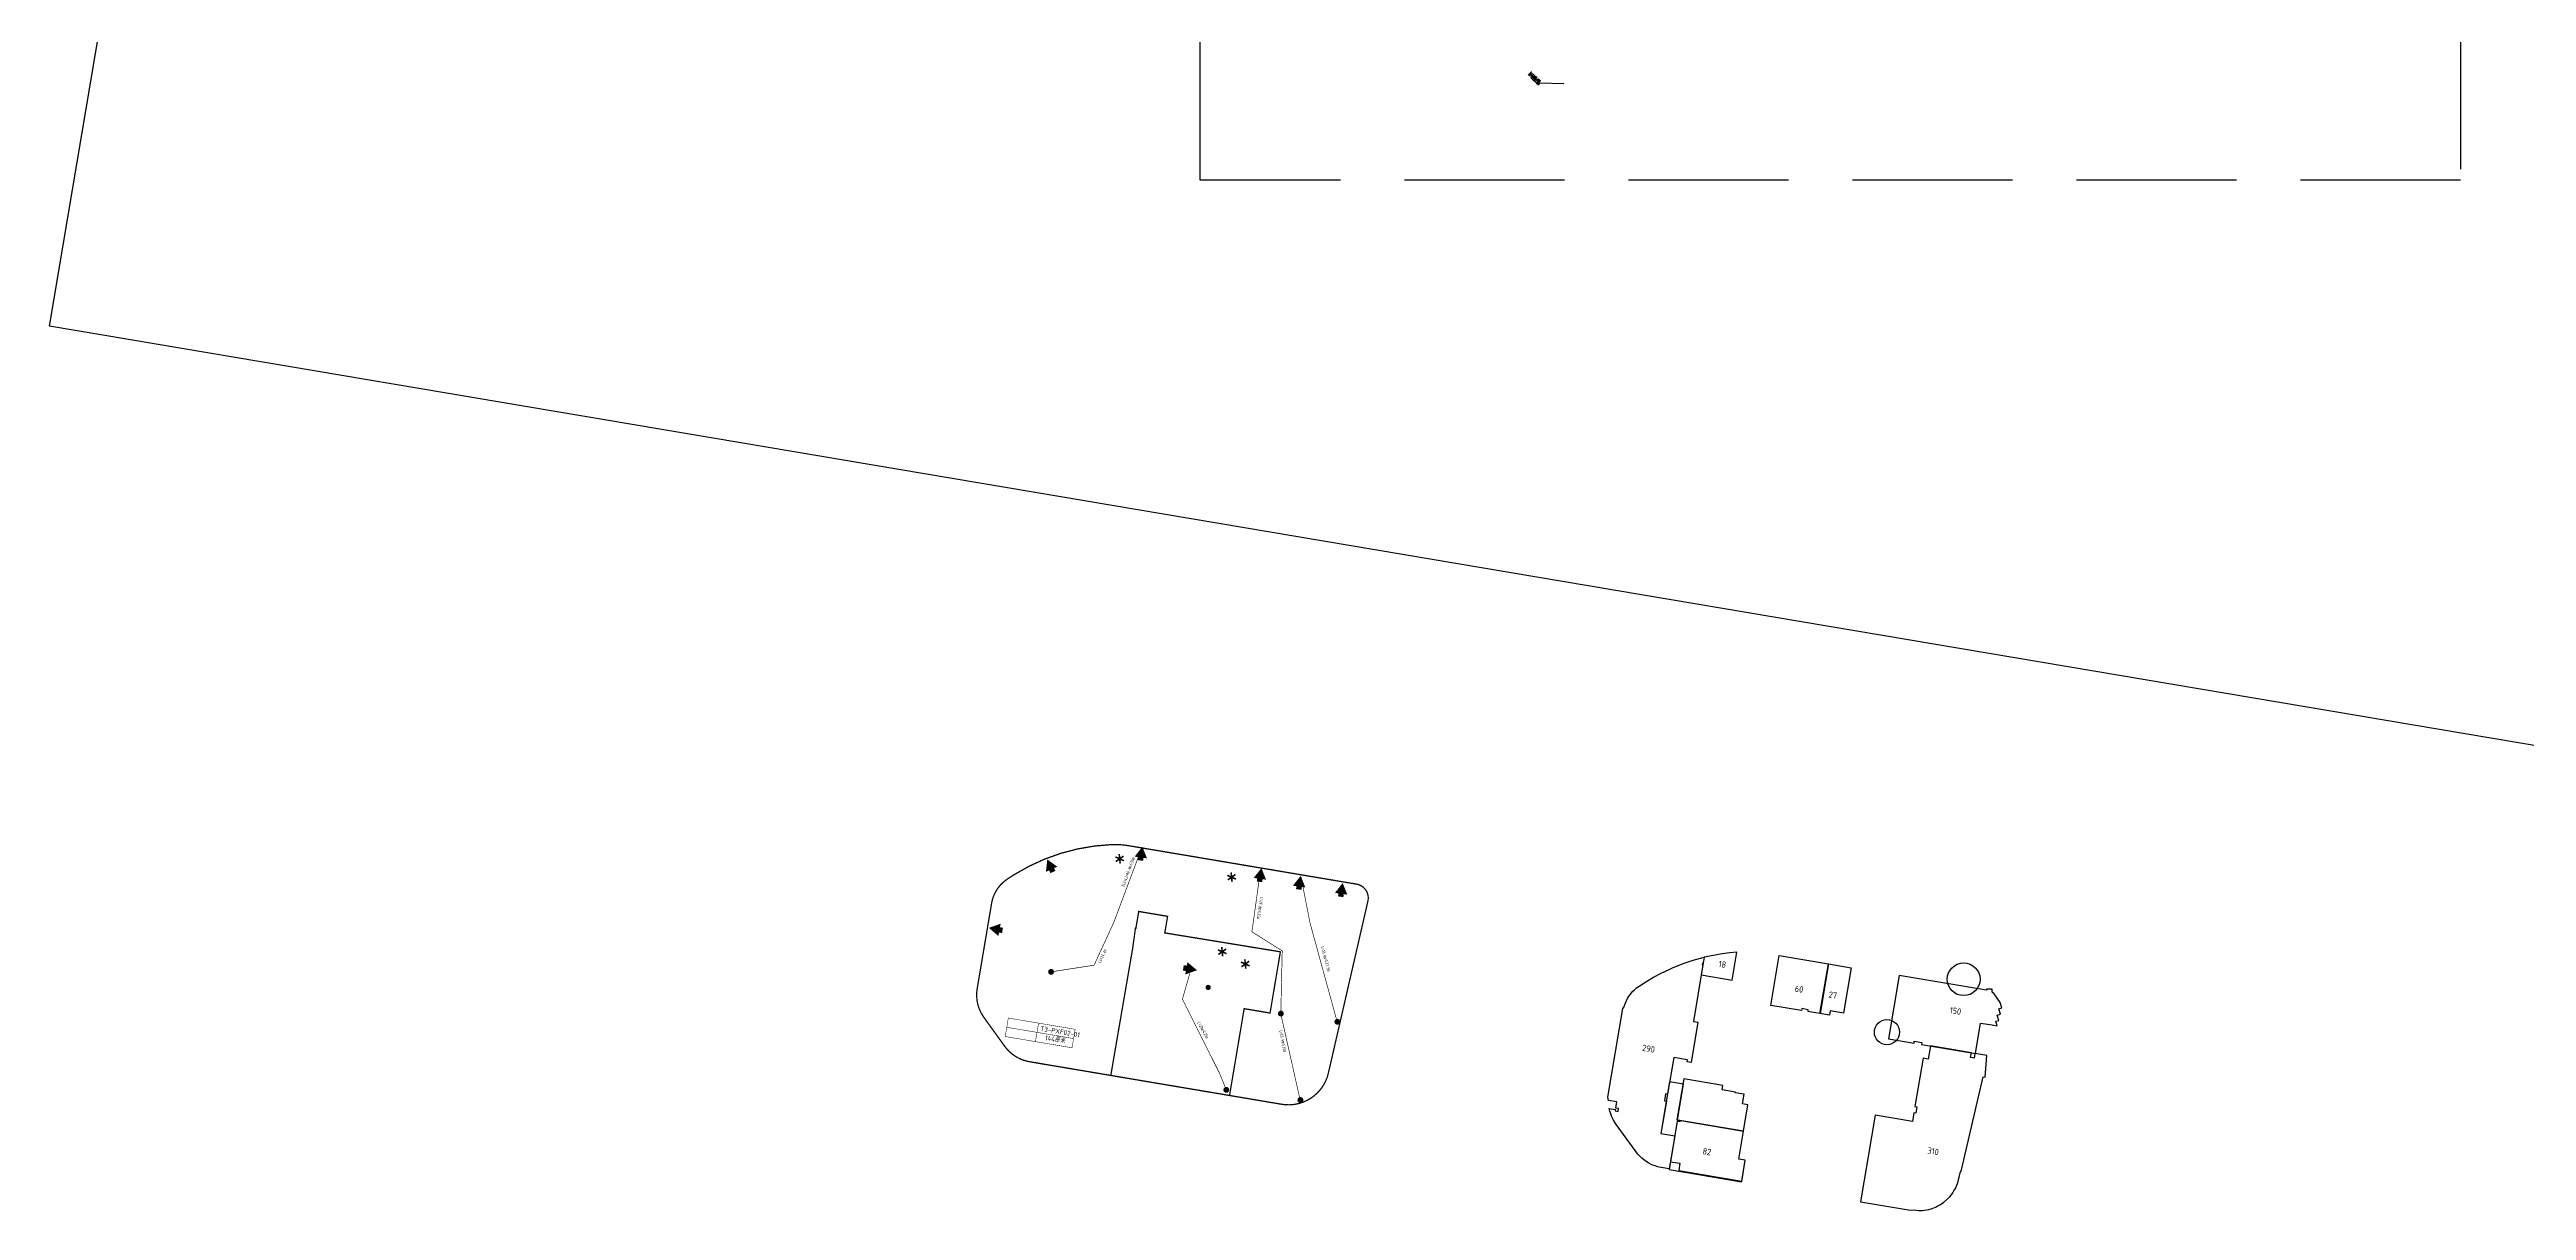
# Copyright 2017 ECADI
# Model space of a CAD drawing. Extents: x -936 to 12807311, y 101 to 1511157.
# Drawn here: x 11998699 to 12385727, y 968462 to 1149868 of the extents above; entities that cross this region are included whole.
import ezdxf
from ezdxf.enums import TextEntityAlignment as Align

# ---------------------------------------------------------------- set-up
doc = ezdxf.new("R2010")
doc.units = 0
doc.header["$LTSCALE"] = 1000
doc.header["$MEASUREMENT"] = 0
for name, pattern in [('PX-GLAZ-F2$0$DASH', [0.35, 0.25, -0.1]), ('PX-PLAN-F2-T3$0$DASH', [0.35, 0.25, -0.1]), ('PX-PLAN-F2-T3$0$DASHED', [0.75, 0.5, -0.25])]:
    doc.linetypes.add(name, pattern=pattern)
for name, color, linetype in [('PX-GRID-T2$0$A-ANNO-TEXT', 7, 'Continuous'), ('PX-GRID-T2$0$A-DIMS-150', 1, 'Continuous'), ('PX-PLAN-F2-T3$0$FIRE', 1, 'PX-PLAN-F2-T3$0$DASHED'), ('PX-PLAN-F2-T3$0$商业面积', 30, 'Continuous')]:
    doc.layers.add(name, color=color, linetype=linetype)
doc.layers.add('PX-PLAN-F2-T3$0$FIRE-1', color=7, linetype='Continuous', true_color=0xf62509)
doc.styles.add('PX-GRID-T2$0$_TCH_DIM', font='SIMPLEX', dxfattribs={"bigfont": 'GBCBIG'})
doc.styles.add('PX-PLAN-F2-T3$0$SHEET-ECADI', font='', dxfattribs={"width": 0.7})
doc.styles.add('PX-PLAN-F2-T3$0$Standard', font='gbenor.shx', dxfattribs={"bigfont": 'gbcbig.shx'})
doc.styles.get('PX-PLAN-F2-T3$0$SHEET-ECADI').set_extended_font_data('SimHei')

# ---------------------------------------------------------------- blocks, each defined once
blk = doc.blocks.new('PX-PLAN-F2-T3$0$eq')
at = {"layer": 'PX-PLAN-F2-T3$0$FIRE-1', "color": 20, "linetype": 'ByBlock', "true_color": 0xf92306, "const_width": 390}
for points in [[(-187167, -175106), (-185023, -174166)], [(-185152, -175329), (-187038, -173943)], [(-186224, -175799), (-185966, -173473)]]:
    blk.add_lwpolyline(points, dxfattribs=at)
blk = doc.blocks.new('PX-PLAN-F2-T3$0$arrow01')
at = {"layer": 'PX-PLAN-F2-T3$0$FIRE-1', "true_color": 0x00ff7f}
h = blk.add_hatch(color=110, dxfattribs=at)
h.dxf.hatch_style = 1
edge = h.paths.add_edge_path()
edge.add_line((0, 0), (-974, 1687))
edge.add_line((-974, 1687), (-425, 1687))
edge.add_line((-425, 1687), (-425, 2160))
edge.add_line((-425, 2160), (425, 2160))
edge.add_line((425, 2160), (425, 1688))
edge.add_line((425, 1687), (974, 1687))
edge.add_line((974, 1687), (0, 0))
at = {"layer": 'PX-PLAN-F2-T3$0$FIRE-1', "color": 110, "true_color": 0x00ff7f, "const_width": 1}
blk.add_lwpolyline([(0, 0), (-974, 1687), (-425, 1687), (-425, 2160), (425, 2160), (425, 1687), (974, 1687)], close=True, dxfattribs=at)
blk = doc.blocks.new('PX-PLAN-F2-T3$0$L防火分区图框')
at = {"layer": 'PX-PLAN-F2-T3$0$FIRE', "linetype": 'ByBlock', "ltscale": 0.5, "extrusion": (-2.42534e-05, -1.25855e-05, 1), "const_width": 100, "elevation": -42}
blk.add_lwpolyline([(1146179, 1153741), (1146179, 1149830), (1160328, 1149830), (1160328, 1153741)], close=True, dxfattribs=at)
for points in [[(1152586, 1149830), (1152586, 1153741)], [(1146179, 1151785), (1160328, 1151785)]]:
    blk.add_lwpolyline(points, dxfattribs=at)
blk = doc.blocks.new('PX-PLAN-F2-T3$0$FIRE')
at = {"layer": 'PX-PLAN-F2-T3$0$FIRE-1'}
h = blk.add_hatch(color=256, dxfattribs=at)
h.dxf.hatch_style = 1
edge = h.paths.add_edge_path()
edge.add_arc((-34217, 6432), 462, 0, 360)
h = blk.add_hatch(color=256, dxfattribs=at)
h.dxf.hatch_style = 1
edge = h.paths.add_edge_path()
edge.add_arc((-9668, 4000), 415, 0, 360)
h = blk.add_hatch(color=256, dxfattribs=at)
h.dxf.hatch_style = 1
edge = h.paths.add_edge_path()
edge.add_arc((1693, -88), 462, 0, 360)
h = blk.add_hatch(color=256, dxfattribs=at)
h.dxf.hatch_style = 1
edge = h.paths.add_edge_path()
edge.add_arc((10519, -1361), 462, 0, 360)
h = blk.add_hatch(color=256, dxfattribs=at)
h.dxf.hatch_style = 1
edge = h.paths.add_edge_path()
edge.add_arc((-6833, -12006), 462, 0, 360)
h = blk.add_hatch(color=256, dxfattribs=at)
h.dxf.hatch_style = 1
edge = h.paths.add_edge_path()
edge.add_arc((4739, -13590), 462, 0, 360)
at = {"layer": 'PX-PLAN-F2-T3$0$FIRE', "ltscale": 0.5, "const_width": 200}
blk.add_lwpolyline([(-6330, -12883), (1812, -14257, 0.3970998), (9114, -9380), (15288, 17479, 0.431537), (13509, 20141), (-22163, 26159, 0.0517912), (-24720, 26322, 0.1308468), (-40049, 21579), (-41030, 20938, 0.2091472), (-43510, 17149), (-45759, 3818, 0.2005594), (-44710, -689), (-41457, -5202, 0.1972664), (-37588, -7609), (-24886, -9752), (-21474, 10065), (-21030, 13270), (-20960, 13259), (-20519, 15872), (-16009, 15111), (-16446, 12521), (1614, 9567), (1614, 9567), (0, 0), (-4045, 683)], format="xyb", close=True, dxfattribs=at)
blk.add_lwpolyline([(-20960, 13259), (-20519, 15872), (-16009, 15111), (-16446, 12521), (1614, 9567), (1614, 9567), (0, 0), (-4045, 683), (-6330, -12883), (-9027, -12427), (-19141, -10723), (-24886, -9753), (-21474, 10065), (-21030, 13270)], close=True, dxfattribs=at)
at = {"layer": 'PX-PLAN-F2-T3$0$FIRE-1', "linetype": 'PX-PLAN-F2-T3$0$DASH', "ltscale": 2, "const_width": 100}
for points in [[(-24429, 14132), (-20122, 25606)], [(1675, -171), (1903, 9714), (-2838, 12691), (-1491, 22310)], [(10543, -1574), (6245, 14075), (4849, 21241)], [(-34217, 6432), (-27489, 7480), (-24429, 14132)], [(-6833, -12006), (-7918, -9361), (-13693, 2166), (-12544, 6185)]]:
    blk.add_lwpolyline(points, dxfattribs=at)
at = {"layer": 'PX-PLAN-F2-T3$0$FIRE-1', "linetype": 'ByBlock', "const_width": 75.9}
blk.add_lwpolyline([(-24268, 14197, 2133.0523807), (-24268, 14197)], format="xyb", dxfattribs=at)
at = {"layer": 'PX-PLAN-F2-T3$0$FIRE-1', "linetype": 'PX-PLAN-F2-T3$0$DASH', "ltscale": 2, "const_width": 100, "elevation": 6}
blk.add_lwpolyline([(4772, -13897), (1714, -299)], dxfattribs=at)
at = {"layer": 'PX-PLAN-F2-T3$0$FIRE-1'}
for p, xscale, rotation in [((-34813, 24006), -1, 204.0092511708832), ((-19952, 25976), -1, 171.8282692275276), ((-1347, 22645), -1, 171.8282692275276), ((4783, 21439), -1, 171.8913012608876), ((11345, 20308), -1, 171.8913012608876), ((-43929, 13308), -0.9999999999999984, 259.4020478082372)]:
    blk.add_blockref('PX-PLAN-F2-T3$0$arrow01', p, dxfattribs=dict(at, xscale=xscale, rotation=rotation))
at = {"layer": 'PX-PLAN-F2-T3$0$FIRE-1', "xscale": 0.6310942555514086, "yscale": 0.6310942555514086, "zscale": 0.6310942555514086, "rotation": 12.19426279509234}
for p in [(68019, 156628, 20), (85505, 153759, 20), (84037, 142109, -12), (87650, 140191, -12)]:
    blk.add_blockref('PX-PLAN-F2-T3$0$eq', p, dxfattribs=at)
at = {"layer": 'PX-PLAN-F2-T3$0$FIRE-1', "rotation": 80.02488733864963}
blk.add_blockref('PX-PLAN-F2-T3$0$arrow01', (-11419, 6692), dxfattribs=at)
at = {"layer": 'PX-PLAN-F2-T3$0$FIRE-1', "color": 12, "true_color": 0xd71604, "extrusion": (2.60092e-05, 8.37533e-06, 1), "xscale": 0.7482839407073616, "yscale": 0.7482839407073616, "zscale": 0.7482839407073616, "rotation": 350.4236702416258}
blk.add_blockref('PX-PLAN-F2-T3$0$L防火分区图框', (-1030235, -709394, -1), dxfattribs=at)
at = {"layer": 'PX-PLAN-F2-T3$0$FIRE-1', "linetype": 'PX-PLAN-F2-T3$0$DASH', "ltscale": 2, "style": 'PX-PLAN-F2-T3$0$SHEET-ECADI', "width": 0.7}
for s, rotation, p in [('2L1+L2=40.4m≤50m', 69.38964, (-22187, 22034, -6000)), ('L=24.8m≤25m', 260.48235, (-1539, 16393)), ('L1=14.1m', 64.81554, (-26211, 8872)), ('L=23.8m≤37.5m', 285.37455, (8702, 8479)), ('L=20m≤25m', 298.58002, (-10464, -2641)), ('L=13.9m≤15m', 280.69964, (2025, -4387))]:
    blk.add_text(s, height=500, rotation=rotation, dxfattribs=at).set_placement(p, align=Align.MIDDLE)
at = {"layer": 'PX-PLAN-F2-T3$0$FIRE-1', "color": 12, "true_color": 0xd71604, "extrusion": (2.60092e-05, 8.37528e-06, 1), "style": 'PX-PLAN-F2-T3$0$Standard'}
for s, p in [('1446', (-35207, -4224, 0)), ('平米', (-33523, -4503, 0))]:
    blk.add_text(s, height=748.3, rotation=350.42373, dxfattribs=at).set_placement(p)
at = {"layer": 'PX-PLAN-F2-T3$0$FIRE-1', "color": 12, "true_color": 0xd71604, "extrusion": (2.60092e-05, 8.37528e-06, 1), "insert": (-35820, -2023, 0), "char_height": 748.28, "attachment_point": 1, "text_direction": (0.986065, -0.16636, -2.4e-05), "style": 'PX-PLAN-F2-T3$0$Standard'}
blk.add_mtext_dynamic_manual_height_columns('T3-PXF02-01', width=27249.31, gutter_width=1309, heights=[0], dxfattribs=at)
blk = doc.blocks.new('PX-PLAN-F2-T3')
at = {"layer": 'PX-PLAN-F2-T3$0$商业面积'}
for points in [[(12257253.806, 1008028.901), (12257094.95, 1007087.33), (12256971.69, 1007108.126), (12256930.195, 1006862.174), (12257053.455, 1006841.378), (12255560.353, 997991.447), (12256250.599, 997874.994), (12255185.88, 991564.18), (12254576.617, 991666.97), (12254648.495, 992009.592), (12252483.137, 992374.916), (12251514.109, 986631.283), (12251218.246, 986681.199), (12251035.247, 985596.528), (12251331.066, 985546.619), (12250478.459, 980493.037), (12252647.802, 980127.04), (12251777.951, 974971.249), (12250527.045, 975182.056), (12250224.605, 975235.058), (12249837.026, 975332.657), (12249567.552, 975415.444), (12249213.812, 975546.265), (12248948.608, 975661.844), (12248579.973, 975849.478), (12248171.518, 976098.153), (12247959.088, 976250.295), (12247480.806, 976640.731), (12247080.263, 977041.637), (12246882.137, 977271.72), (12243409.431, 982065.814), (12243069.638, 982595.077), (12242931.103, 982866.562), (12242772.528, 983202.742), (12242635.382, 983547.931), (12242501.03, 983994.929), (12242400.802, 984389.679), (12243375.65, 984226.876), (12243338.19, 984004.847), (12243781.919, 983929.984), (12243856.783, 984373.713), (12243413.053, 984448.576), (12243579.759, 985436.673), (12242304.432, 985650.41), (12242206.251, 986188.192), (12244535.028, 1000019.298), (12244737.328, 1000286.238), (12244839.601, 1000620.741), (12245259.024, 1001573.993), (12245416.669, 1001838.668), (12245717.243, 1002266.705), (12246107.882, 1002721.93), (12246293.497, 1002905.051), (12246676.999, 1003234.288), (12247097.769, 1003529.151), (12248107.996, 1004191.107), (12249297.887, 1004896.688), (12250417.407, 1005494.064), (12251863.089, 1006188.813), (12252419.293, 1006431.268), (12254124.888, 1007092.415), (12254752.208, 1007308.191), (12255509.601, 1007548.984), (12256111.604, 1007725.305)], [(12256791.435, 1005288.326), (12261623.151, 1004473.151), (12262354.608, 1008808.586), (12261270.479, 1008721.14), (12260058.157, 1008568.704), (12258105.41, 1008219.998), (12257243.966, 1008022.374), (12257096.136, 1007088.29), (12257096.136, 1007088.29), (12257054.45, 1006841.21), (12257053.455, 1006841.378)], [(12286034.596, 995283.951), (12290028.158, 994610.184), (12290078.067, 994906.003), (12291261.344, 994706.369), (12291211.436, 994410.549), (12299618.645, 992992.14), (12300421.343, 997749.903), (12302218.058, 997446.773), (12302434.876, 997418.185), (12303020.84, 997325.003), (12302810.885, 998017.132), (12303293.901, 998155.989), (12303036.009, 998996.593), (12303519.765, 999135.489), (12303264.489, 999967.567), (12303740.668, 1000116.794), (12303486.257, 1000955.516), (12302530.911, 1002333.348), (12302238.586, 1002560.835), (12302233.971, 1003067.836), (12301356.966, 1003062.82), (12301362.03, 1002873.432), (12287700.46, 1005157.877)], [(12283971.953, 983358.843), (12281683.133, 969792.394), (12289461.801, 968482.889), (12289913.809, 968537.516), (12290344.708, 968484.611), (12290752.42, 968462.182), (12291348.676, 968477.122), (12292337.969, 968629.42), (12292845.106, 968772.392), (12293398.781, 968983.319), (12293664.732, 969110.186), (12294070.256, 969325.584), (12294312.414, 969475.456), (12294694.441, 969748.577), (12295555.233, 970514.525), (12295874.988, 970924.425), (12296082.974, 971218.681), (12296269.21, 971505.155), (12296404.514, 971742.252), (12296541.45, 972016.897), (12296725.272, 972438.539), (12296819.401, 972684.981), (12296912.751, 972978.663), (12297002.822, 973324.793), (12297077.676, 973650.467), (12297238.535, 974363.711), (12297473.902, 974792.681), (12300817.163, 989341.063), (12301121.914, 989295.898), (12301427.745, 992669.047), (12299543.682, 993004.787), (12299418.911, 992265.239), (12298876.575, 992356.738), (12299001.347, 993096.287), (12292591.926, 994177.642), (12292244.229, 992116.767), (12291455.377, 992249.857), (12290181.042, 984696.601), (12290476.861, 984646.693), (12290310.499, 983660.628), (12290014.69, 983710.535), (12289789.734, 982377.306)], [(12263154.264, 973274.839), (12263667.37, 976316.126), (12262632.003, 976490.806), (12263368.084, 980853.715), (12253063.708, 982592.202), (12254011.984, 988212.766), (12251842.646, 988578.767), (12250478.474, 980493.035), (12252647.802, 980127.04), (12251756.32, 974843.042), (12263087.482, 972931.323)], [(12254046.456, 989018.259), (12252965.101, 982608.838), (12263368.084, 980853.718), (12264062.586, 984970.181), (12263224.431, 985111.589), (12263478.194, 986615.692), (12262097.703, 986848.6), (12262112.631, 986937.081), (12260043.604, 987296.567), (12260160.057, 987986.812)]]:
    blk.add_lwpolyline(points, close=True, dxfattribs=at)
for points, elevation in [([(12276646.048, 1006981.325), (12275343.699, 999217.327), (12274008.845, 999442.535), (12274008.843, 999442.532), (12273466.518, 999534.039), (12273516.416, 999829.857), (12272481.05, 1000004.534), (12272431.142, 999708.714), (12267649.043, 1000515.518), (12268946.308, 1008280.374)], 16.856), ([(12276651.483, 1006980.408), (12280199.29, 1006381.845), (12279006.576, 999309.243), (12276935.583, 999658.647), (12276819.129, 998968.402), (12275338.263, 999218.244)], 41.434), ([(12253256.833, 974724.765), (12263118.191, 973061.022), (12263667.37, 976316.126), (12262632.003, 976490.806), (12263368.084, 980853.716), (12253458.133, 982525.657), (12253424.861, 982328.444), (12253030.435, 982394.989), (12251965.716, 976084.175), (12253445.025, 975834.596)], 41.434)]:
    blk.add_lwpolyline(points, close=True, dxfattribs=dict(at, elevation=elevation))
for centre, radius in [((12297790.082, 1004589.092), 2555.506), ((12285802.462, 996317.102), 1964.441)]:
    blk.add_circle(centre, radius, dxfattribs=at)
at = {"layer": 'PX-PLAN-F2-T3$0$FIRE', "ltscale": 0.5}
blk.add_blockref('PX-PLAN-F2-T3$0$FIRE', (12189408.322, 999312.767), dxfattribs=at)
at = {"layer": 'PX-PLAN-F2-T3$0$商业面积', "ltscale": 0.1, "style": 'PX-PLAN-F2-T3$0$Standard'}
for s, p in [('18', (12259425.633, 1006522.552)), ('60', (12271348.979, 1002668.865)), ('27', (12276628.788, 1001730.425)), ('150', (12295549.504, 999288.35)), ('290', (12247525.371, 993413.185)), ('82', (12256930.391, 977265.206)), ('310', (12292072.985, 977363.214))]:
    blk.add_text(s, height=1000, rotation=350.42361606, dxfattribs=at).set_placement(p)
blk = doc.blocks.new('TX-CORE-T2-F2')
blk.add_lwpolyline([(12066948, 1511157), (12481765, 1441172), (12413516, 1036647), (11998699, 1106632)], close=True)
blk = doc.blocks.new('PX-GLAZ-F2')
at = {"layer": 'Defpoints', "linetype": 'PX-GLAZ-F2$0$DASH', "ltscale": 100}
blk.add_lwpolyline([(12178500.2, 1331188.9), (12375430.2, 1331188.9), (12375430.2, 1129473), (12178500.2, 1129473)], close=True, dxfattribs=at)
blk = doc.blocks.new('PX-GRID-T2')
at = {"layer": 'PX-GRID-T2$0$A-DIMS-150'}
for p, q in [((12231529.8, 1144596.8), (12229927.5, 1146199.1)), ((12235318.3, 1144487.5), (12231529.8, 1144596.8))]:
    blk.add_line(p, q, dxfattribs=at)
at = {"layer": 'PX-GRID-T2$0$A-ANNO-TEXT', "style": 'PX-GRID-T2$0$_TCH_DIM', "width": 0.705882}
for s, p in [('Y=12235.320', (12229667.1, 1145938.8)), ('X=1144.488', (12229985.5, 1146257.2))]:
    blk.add_text(s, height=297.5, rotation=315, dxfattribs=at).set_placement(p)

msp = doc.modelspace()

# ---------------------------------------------------------------- block references
for name in ['TX-CORE-T2-F2', 'PX-GRID-T2', 'PX-GLAZ-F2', 'PX-PLAN-F2-T3']:
    msp.add_blockref(name, (0, 0))

doc.saveas('drawing.dxf')
